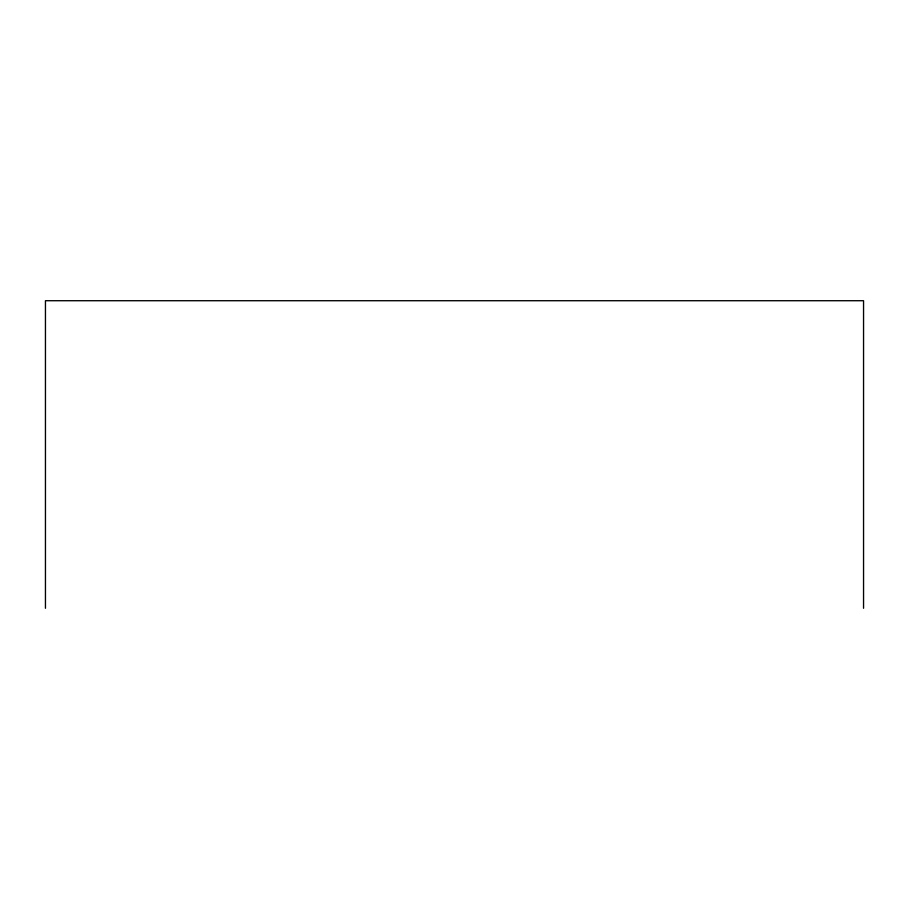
<?xml version="1.0" encoding="UTF-8"?>
<svg xmlns="http://www.w3.org/2000/svg" width="909" height="909" viewBox="0 0 909 909"><rect width="100%" height="100%" fill="white"/><g stroke="black" fill="none" stroke-linecap="round" stroke-linejoin="round"><path stroke-width="1.36" d="M863.55 608.28L863.55 300.72L45.45 300.72L45.45 608.28"/></g></svg>
